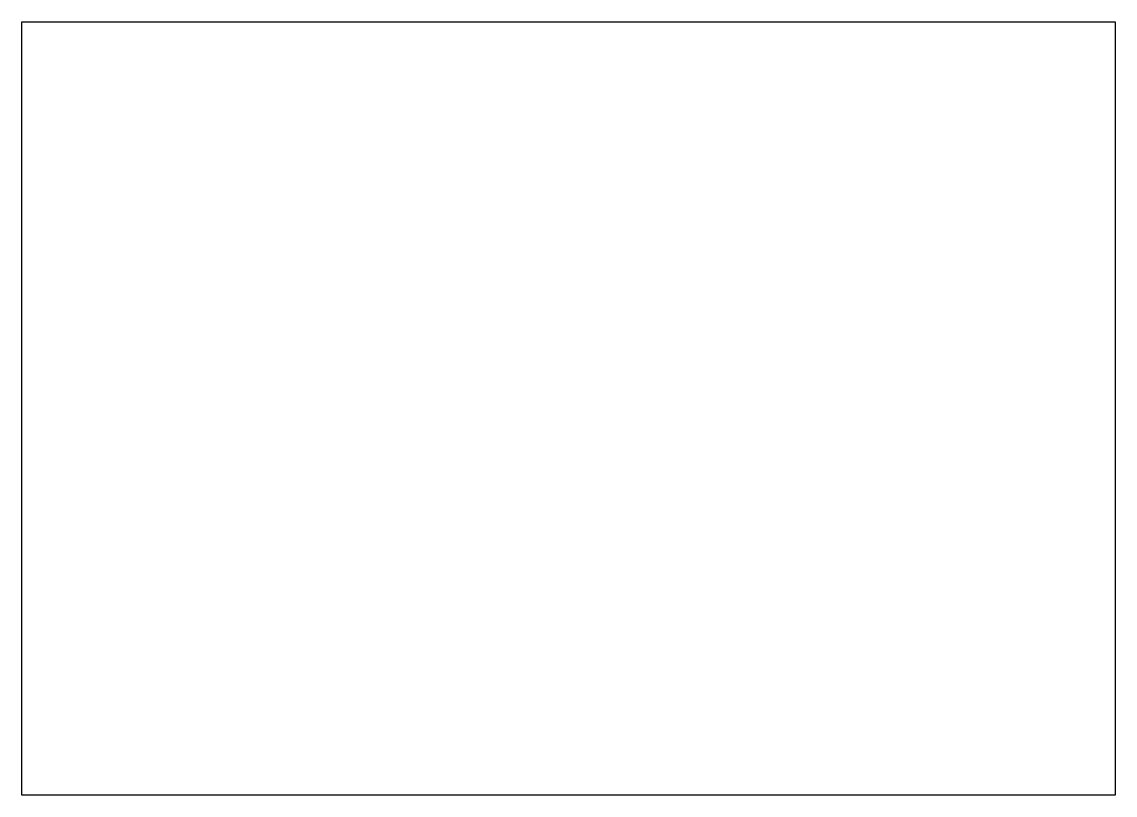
# Model space of a CAD drawing. Header units: millimetres. Extents: x 0 to 420, y 0 to 297.
import ezdxf

# ---------------------------------------------------------------- set-up
doc = ezdxf.new("R2010")
doc.units = ezdxf.units.MM
picture_1 = doc.add_image_def('image1.jpg', size_in_pixel=(4961, 3508))

msp = doc.modelspace()

# ---------------------------------------------------------------- pictures from other files: only their frames are drawn
image = msp.add_image(picture_1, insert=(0, 0), size_in_units=(420.03, 297.01))
image.dxf.flags = 7

doc.saveas('drawing.dxf')
